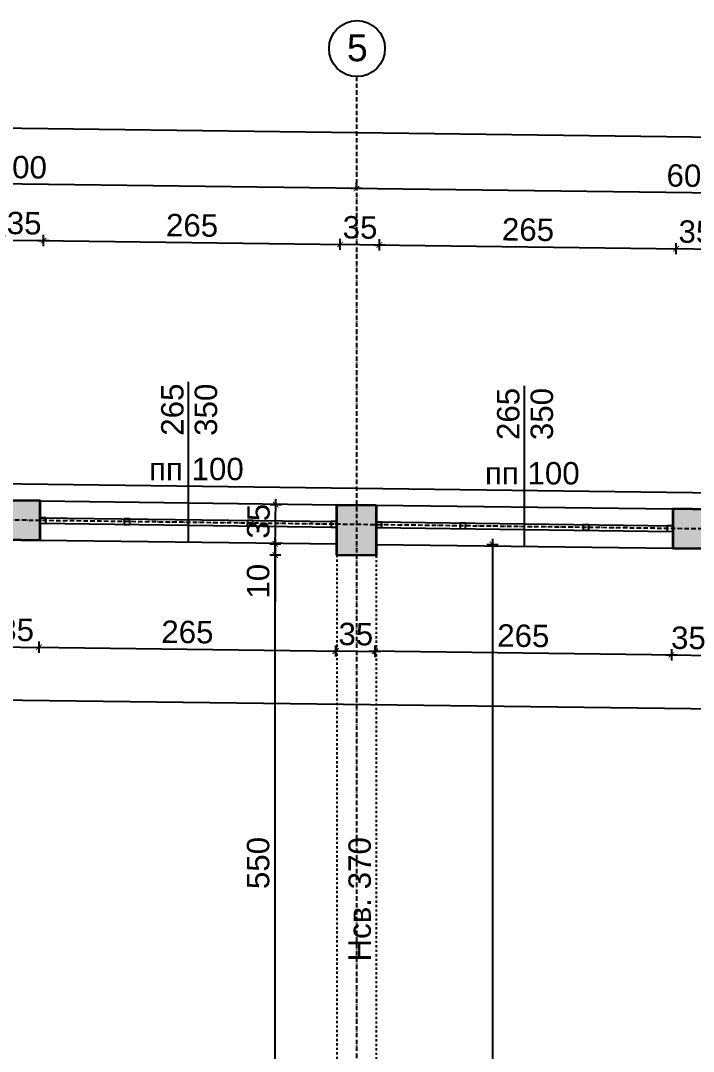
# Model space of a CAD drawing. Header units: inches. Extents: x -72385 to 39588, y -6525 to 66685.
# Drawn here: x -49885 to -49284, y 2605 to 3525 of the extents above; entities that cross this region are included whole.
import ezdxf

# ---------------------------------------------------------------- set-up
doc = ezdxf.new("R2010")
doc.units = ezdxf.units.IN
doc.header["$MEASUREMENT"] = 0
doc.linetypes.add('DashDot', pattern=[0.6, 0.4, -0.1, 0, -0.1])
doc.linetypes.add('Hidden', pattern=[0.4, 0.2, -0.2])
for name, color, linetype, lineweight in [('Изгледни линии', 253, 'Continuous', 25), ('Надписи Hсв', 252, 'Continuous', 25), ('Надписи коти външни', 252, 'Continuous', 25), ('Надписи коти вътрешни', 252, 'Continuous', 25), ('Надписи Оси', 252, 'Continuous', 25), ('Надписи прозорци', 252, 'Continuous', 25), ('Оси', 252, 'DashDot', 25), ('Прозорци', 251, 'Continuous', 25), ('Пунктир', 253, 'Hidden', 25), ('Разрезни линии', 7, 'Continuous', 35), ('Щрих стени', 254, 'Continuous', 25)]:
    doc.layers.add(name, color=color, linetype=linetype, lineweight=lineweight)
doc.styles.add('Arial Regular', font='arial.ttf')
doc.styles.get("Standard").update_dxf_attribs({"font": 'arial.ttf'})
doc.dimstyles.new('Annotative', dxfattribs={"dimscale": 0, "dimtxt": 20, "dimasz": 5, "dimexe": 5, "dimexo": 5, "dimgap": 5, "dimtad": 1, "dimdec": 0, "dimzin": 0, "dimdsep": 46, "dimtxsty": 'Standard', "dimblk": 'ARCHTICK', "dimcen": 5, "dimdle": 5, "dimadec": 0, "dimazin": 0, "dimtfac": 1, "dimtdec": 0, "dimtofl": 0, "dimtmove": 0, "dimatfit": 3, "dimldrblk": 'ARCHTICK', "dimfxl": 5, "dimfxlon": 1, "dimtolj": 1, "dimtzin": 0, "dimarcsym": 1})

# ---------------------------------------------------------------- blocks, each defined once
blk = doc.blocks.new('_ArchTick')
at = {"color": 0, "linetype": 'ByBlock', "const_width": 0.15}
blk.add_lwpolyline([(-0.5, -0.5), (0.5, 0.5)], dxfattribs=at)
blk = doc.blocks.new('*D1960')
at = {"layer": 'Defpoints', "color": 0, "ltscale": 50, "transparency": 16777216}
for p in [(-49657.39, 3047.92), (-49602.15, 3047.92), (-49602.34, 2497.88)]:
    blk.add_point(p, dxfattribs=at)
at = {"layer": 'Надписи коти вътрешни', "color": 0, "lineweight": -2, "ltscale": 50, "transparency": 16777216}
for p, q in [((-49652.39, 3047.92), (-49662.39, 3047.92)), ((-49657.39, 2492.88), (-49657.39, 3052.92)), ((-49652.39, 2497.88), (-49662.39, 2497.88))]:
    blk.add_line(p, q, dxfattribs=at)
at = {"layer": 'Надписи коти вътрешни', "color": 0, "lineweight": -2, "ltscale": 50, "transparency": 16777216, "xscale": 5, "yscale": 5, "zscale": 5}
for p, rotation in [((-49657.39, 3047.92), 90), ((-49657.39, 2497.88), 270)]:
    blk.add_blockref('_ArchTick', p, dxfattribs=dict(at, rotation=rotation))
at = {"layer": 'Надписи коти вътрешни', "color": 0, "ltscale": 50, "transparency": 16777216, "insert": (-49672.61, 2772.9), "char_height": 20, "attachment_point": 5, "rotation": 90}
blk.add_mtext('\\A1;550', dxfattribs=at)
blk = doc.blocks.new('*D7930')
at = {"layer": 'Defpoints', "color": 0, "ltscale": 50, "transparency": 16777216}
for p in [(-49602.34, 3057.92), (-49657.39, 3047.92), (-49602.15, 3047.92)]:
    blk.add_point(p, dxfattribs=at)
at = {"layer": 'Надписи коти вътрешни', "color": 0, "lineweight": -2, "ltscale": 50, "transparency": 16777216}
for p, q in [((-49652.39, 3057.92), (-49662.39, 3057.92)), ((-49657.39, 3062.92), (-49657.39, 3047.92)), ((-49652.39, 3047.92), (-49662.39, 3047.92)), ((-49657.39, 3047.92), (-49657.39, 3006.22))]:
    blk.add_line(p, q, dxfattribs=at)
at = {"layer": 'Надписи коти вътрешни', "color": 0, "lineweight": -2, "ltscale": 50, "transparency": 16777216, "xscale": 5, "yscale": 5, "zscale": 5}
for p, rotation in [((-49657.39, 3057.92), 90), ((-49657.39, 3047.92), 270)]:
    blk.add_blockref('_ArchTick', p, dxfattribs=dict(at, rotation=rotation))
at = {"layer": 'Надписи коти вътрешни', "color": 0, "ltscale": 50, "transparency": 16777216, "insert": (-49672.61, 3024.57), "char_height": 20, "attachment_point": 5, "rotation": 90}
blk.add_mtext('\\A1;10', dxfattribs=at)
blk = doc.blocks.new('*D1963')
at = {"layer": 'Defpoints', "color": 0, "ltscale": 50, "transparency": 16777216}
for p in [(-49567.34, 3057.48), (-49567.34, 1292.33), (-49463.39, 1292.33)]:
    blk.add_point(p, dxfattribs=at)
at = {"layer": 'Надписи коти вътрешни', "color": 0, "lineweight": -2, "ltscale": 50, "transparency": 16777216}
for p, q in [((-49468.39, 3057.48), (-49458.39, 3057.48)), ((-49463.39, 3062.48), (-49463.39, 1287.33)), ((-49468.39, 1292.33), (-49458.39, 1292.33))]:
    blk.add_line(p, q, dxfattribs=at)
at = {"layer": 'Надписи коти вътрешни', "color": 0, "lineweight": -2, "ltscale": 50, "transparency": 16777216, "xscale": 5, "yscale": 5, "zscale": 5}
for p, rotation in [((-49463.39, 3057.48), 90), ((-49463.39, 1292.33), 270)]:
    blk.add_blockref('_ArchTick', p, dxfattribs=dict(at, rotation=rotation))
at = {"layer": 'Надписи коти вътрешни', "color": 0, "ltscale": 50, "transparency": 16777216, "insert": (-49478.61, 2174.91), "char_height": 20, "attachment_point": 5, "rotation": 90}
blk.add_mtext('\\A1;1765', dxfattribs=at)
blk = doc.blocks.new('*D1964')
at = {"layer": 'Defpoints', "color": 0, "ltscale": 50, "transparency": 16777216}
for p in [(-50187.21, 3065.37), (-47202.34, 3027.37), (-47204.16, 2884.3)]:
    blk.add_point(p, dxfattribs=at)
at = {"layer": 'Надписи коти вътрешни', "color": 0, "lineweight": -2, "ltscale": 50, "transparency": 16777216}
for p, q in [((-50194.03, 2922.36), (-47199.16, 2884.24)), ((-50188.97, 2927.3), (-50189.1, 2917.3)), ((-47204.1, 2889.3), (-47204.22, 2879.3))]:
    blk.add_line(p, q, dxfattribs=at)
at = {"layer": 'Надписи коти вътрешни', "color": 0, "lineweight": -2, "ltscale": 50, "transparency": 16777216, "xscale": 5, "yscale": 5, "zscale": 5}
for p, rotation in [((-50189.03, 2922.3), 179.2706286525472), ((-47204.16, 2884.3), 359.2706286525473)]:
    blk.add_blockref('_ArchTick', p, dxfattribs=dict(at, rotation=rotation))
at = {"layer": 'Надписи коти вътрешни', "color": 0, "ltscale": 50, "transparency": 16777216, "insert": (-48696.4, 2918.51), "char_height": 20, "attachment_point": 5, "rotation": 359.27063}
blk.add_mtext('\\A1;2985', dxfattribs=at)
blk = doc.blocks.new('*D2000')
at = {"layer": 'Defpoints', "color": 0, "ltscale": 50, "transparency": 16777216}
for p in [(-49902.34, 3061.74), (-49867.34, 3061.3), (-49868.56, 2965.59)]:
    blk.add_point(p, dxfattribs=at)
at = {"layer": 'Надписи коти вътрешни', "color": 0, "lineweight": -2, "ltscale": 50, "transparency": 16777216}
for p, q in [((-49908.56, 2966.1), (-49863.56, 2965.52)), ((-49903.49, 2971.03), (-49903.62, 2961.03)), ((-49868.49, 2970.59), (-49868.62, 2960.59))]:
    blk.add_line(p, q, dxfattribs=at)
at = {"layer": 'Надписи коти вътрешни', "color": 0, "lineweight": -2, "ltscale": 50, "transparency": 16777216, "xscale": 5, "yscale": 5, "zscale": 5}
for p, rotation in [((-49903.56, 2966.03), 179.2706286525581), ((-49868.56, 2965.59), 359.2706286525582)]:
    blk.add_blockref('_ArchTick', p, dxfattribs=dict(at, rotation=rotation))
at = {"layer": 'Надписи коти вътрешни', "color": 0, "ltscale": 50, "transparency": 16777216, "insert": (-49888.36, 2981.06), "char_height": 20, "attachment_point": 5, "rotation": 359.27063}
blk.add_mtext('\\A1;35', dxfattribs=at)
blk = doc.blocks.new('*D2001')
at = {"layer": 'Defpoints', "color": 0, "ltscale": 50, "transparency": 16777216}
for p in [(-49867.34, 3061.3), (-49602.34, 3057.92), (-49603.56, 2962.21)]:
    blk.add_point(p, dxfattribs=at)
at = {"layer": 'Надписи коти вътрешни', "color": 0, "lineweight": -2, "ltscale": 50, "transparency": 16777216}
for p, q in [((-49873.56, 2965.65), (-49598.56, 2962.15)), ((-49868.49, 2970.59), (-49868.62, 2960.59)), ((-49603.49, 2967.21), (-49603.62, 2957.21))]:
    blk.add_line(p, q, dxfattribs=at)
at = {"layer": 'Надписи коти вътрешни', "color": 0, "lineweight": -2, "ltscale": 50, "transparency": 16777216, "xscale": 5, "yscale": 5, "zscale": 5}
for p, rotation in [((-49868.56, 2965.59), 179.270628652547), ((-49603.56, 2962.21), 359.270628652547)]:
    blk.add_blockref('_ArchTick', p, dxfattribs=dict(at, rotation=rotation))
at = {"layer": 'Надписи коти вътрешни', "color": 0, "ltscale": 50, "transparency": 16777216, "insert": (-49735.86, 2979.11), "char_height": 20, "attachment_point": 5, "rotation": 359.27063}
blk.add_mtext('\\A1;265', dxfattribs=at)
blk = doc.blocks.new('*D2002')
at = {"layer": 'Defpoints', "color": 0, "ltscale": 50, "transparency": 16777216}
for p in [(-49602.34, 3022.92), (-49567.34, 3022.47), (-49568.11, 2961.76)]:
    blk.add_point(p, dxfattribs=at)
at = {"layer": 'Надписи коти вътрешни', "color": 0, "lineweight": -2, "ltscale": 50, "transparency": 16777216}
for p, q in [((-49603.05, 2967.21), (-49603.17, 2957.21)), ((-49568.05, 2966.76), (-49568.17, 2956.76)), ((-49608.11, 2962.27), (-49563.11, 2961.7))]:
    blk.add_line(p, q, dxfattribs=at)
at = {"layer": 'Надписи коти вътрешни', "color": 0, "lineweight": -2, "ltscale": 50, "transparency": 16777216, "xscale": 5, "yscale": 5, "zscale": 5}
for p, rotation in [((-49603.11, 2962.21), 179.2706286525403), ((-49568.11, 2961.76), 359.2706286525403)]:
    blk.add_blockref('_ArchTick', p, dxfattribs=dict(at, rotation=rotation))
at = {"layer": 'Надписи коти вътрешни', "color": 0, "ltscale": 50, "transparency": 16777216, "insert": (-49585.42, 2977.2), "char_height": 20, "attachment_point": 5, "rotation": 359.27063}
blk.add_mtext('\\A1;35', dxfattribs=at)
blk = doc.blocks.new('*D2003')
at = {"layer": 'Defpoints', "color": 0, "ltscale": 50, "transparency": 16777216}
for p in [(-49567.34, 3057.92), (-49302.34, 3054.55), (-49303.56, 2958.84)]:
    blk.add_point(p, dxfattribs=at)
at = {"layer": 'Надписи коти вътрешни', "color": 0, "lineweight": -2, "ltscale": 50, "transparency": 16777216}
for p, q in [((-49568.49, 2967.21), (-49568.62, 2957.21)), ((-49573.56, 2962.28), (-49298.56, 2958.78)), ((-49303.49, 2963.84), (-49303.62, 2953.84))]:
    blk.add_line(p, q, dxfattribs=at)
at = {"layer": 'Надписи коти вътрешни', "color": 0, "lineweight": -2, "ltscale": 50, "transparency": 16777216, "xscale": 5, "yscale": 5, "zscale": 5}
for p, rotation in [((-49568.56, 2962.21), 179.270628652547), ((-49303.56, 2958.84), 359.270628652547)]:
    blk.add_blockref('_ArchTick', p, dxfattribs=dict(at, rotation=rotation))
at = {"layer": 'Надписи коти вътрешни', "color": 0, "ltscale": 50, "transparency": 16777216, "insert": (-49435.86, 2975.74), "char_height": 20, "attachment_point": 5, "rotation": 359.27063}
blk.add_mtext('\\A1;265', dxfattribs=at)
blk = doc.blocks.new('*D2004')
at = {"layer": 'Defpoints', "color": 0, "ltscale": 50, "transparency": 16777216}
for p in [(-49302.34, 3054.55), (-49267.34, 3054.1), (-49268.56, 2958.39)]:
    blk.add_point(p, dxfattribs=at)
at = {"layer": 'Надписи коти вътрешни', "color": 0, "lineweight": -2, "ltscale": 50, "transparency": 16777216}
for p, q in [((-49308.56, 2958.9), (-49263.56, 2958.33)), ((-49303.49, 2963.84), (-49303.62, 2953.84)), ((-49268.49, 2963.39), (-49268.62, 2953.39))]:
    blk.add_line(p, q, dxfattribs=at)
at = {"layer": 'Надписи коти вътрешни', "color": 0, "lineweight": -2, "ltscale": 50, "transparency": 16777216, "xscale": 5, "yscale": 5, "zscale": 5}
for p, rotation in [((-49303.56, 2958.84), 179.2706286525581), ((-49268.56, 2958.39), 359.2706286525582)]:
    blk.add_blockref('_ArchTick', p, dxfattribs=dict(at, rotation=rotation))
at = {"layer": 'Надписи коти вътрешни', "color": 0, "ltscale": 50, "transparency": 16777216, "insert": (-49288.36, 2973.86), "char_height": 20, "attachment_point": 5, "rotation": 359.27063}
blk.add_mtext('\\A1;35', dxfattribs=at)
blk = doc.blocks.new('*D6291')
at = {"layer": 'Defpoints', "color": 0, "ltscale": 50, "transparency": 16777216}
for p in [(-49864.38, 3328.78), (-49902.34, 3096.74), (-49867.34, 3096.3)]:
    blk.add_point(p, dxfattribs=at)
at = {"layer": 'Надписи коти външни', "color": 0, "lineweight": -2, "ltscale": 50, "transparency": 16777216}
for p, q in [((-49899.44, 3324.23), (-49899.31, 3334.23)), ((-49864.44, 3323.78), (-49864.31, 3333.78)), ((-49904.38, 3329.29), (-49859.38, 3328.72))]:
    blk.add_line(p, q, dxfattribs=at)
at = {"layer": 'Надписи коти външни', "color": 0, "lineweight": -2, "ltscale": 50, "transparency": 16777216, "xscale": 5, "yscale": 5, "zscale": 5}
for p, rotation in [((-49899.38, 3329.23), 179.2706286525522), ((-49864.38, 3328.78), 359.2706286525522)]:
    blk.add_blockref('_ArchTick', p, dxfattribs=dict(at, rotation=rotation))
at = {"layer": 'Надписи коти външни', "color": 0, "ltscale": 50, "transparency": 16777216, "insert": (-49881.68, 3344.22), "char_height": 20, "attachment_point": 5, "rotation": 359.27063}
blk.add_mtext('\\A1;35', dxfattribs=at)
blk = doc.blocks.new('*D6292')
at = {"layer": 'Defpoints', "color": 0, "ltscale": 50, "transparency": 16777216}
for p in [(-49599.38, 3325.41), (-49867.34, 3096.3), (-49602.34, 3092.93)]:
    blk.add_point(p, dxfattribs=at)
at = {"layer": 'Надписи коти външни', "color": 0, "lineweight": -2, "ltscale": 50, "transparency": 16777216}
for p, q in [((-49864.44, 3323.78), (-49864.31, 3333.78)), ((-49869.38, 3328.84), (-49594.38, 3325.34)), ((-49599.44, 3320.41), (-49599.31, 3330.41))]:
    blk.add_line(p, q, dxfattribs=at)
at = {"layer": 'Надписи коти външни', "color": 0, "lineweight": -2, "ltscale": 50, "transparency": 16777216, "xscale": 5, "yscale": 5, "zscale": 5}
for p, rotation in [((-49864.38, 3328.78), 179.270628652547), ((-49599.38, 3325.41), 359.270628652547)]:
    blk.add_blockref('_ArchTick', p, dxfattribs=dict(at, rotation=rotation))
at = {"layer": 'Надписи коти външни', "color": 0, "ltscale": 50, "transparency": 16777216, "insert": (-49731.68, 3342.3), "char_height": 20, "attachment_point": 5, "rotation": 359.27063}
blk.add_mtext('\\A1;265', dxfattribs=at)
blk = doc.blocks.new('*D6293')
at = {"layer": 'Defpoints', "color": 0, "ltscale": 50, "transparency": 16777216}
for p in [(-49564.38, 3324.96), (-49602.34, 3092.93), (-49567.34, 3092.48)]:
    blk.add_point(p, dxfattribs=at)
at = {"layer": 'Надписи коти външни', "color": 0, "lineweight": -2, "ltscale": 50, "transparency": 16777216}
for p, q in [((-49604.38, 3325.47), (-49559.38, 3324.9)), ((-49599.44, 3320.41), (-49599.31, 3330.41)), ((-49564.44, 3319.96), (-49564.31, 3329.96))]:
    blk.add_line(p, q, dxfattribs=at)
at = {"layer": 'Надписи коти външни', "color": 0, "lineweight": -2, "ltscale": 50, "transparency": 16777216, "xscale": 5, "yscale": 5, "zscale": 5}
for p, rotation in [((-49599.38, 3325.41), 179.2706286525284), ((-49564.38, 3324.96), 359.2706286525284)]:
    blk.add_blockref('_ArchTick', p, dxfattribs=dict(at, rotation=rotation))
at = {"layer": 'Надписи коти външни', "color": 0, "ltscale": 50, "transparency": 16777216, "insert": (-49581.68, 3340.4), "char_height": 20, "attachment_point": 5, "rotation": 359.27063}
blk.add_mtext('\\A1;35', dxfattribs=at)
blk = doc.blocks.new('*D6294')
at = {"layer": 'Defpoints', "color": 0, "ltscale": 50, "transparency": 16777216}
for p in [(-49299.38, 3321.59), (-49567.34, 3092.48), (-49302.34, 3089.11)]:
    blk.add_point(p, dxfattribs=at)
at = {"layer": 'Надписи коти външни', "color": 0, "lineweight": -2, "ltscale": 50, "transparency": 16777216}
for p, q in [((-49569.38, 3325.02), (-49294.38, 3321.52)), ((-49564.44, 3319.96), (-49564.31, 3329.96)), ((-49299.44, 3316.59), (-49299.31, 3326.59))]:
    blk.add_line(p, q, dxfattribs=at)
at = {"layer": 'Надписи коти външни', "color": 0, "lineweight": -2, "ltscale": 50, "transparency": 16777216, "xscale": 5, "yscale": 5, "zscale": 5}
for p, rotation in [((-49564.38, 3324.96), 179.2706286525486), ((-49299.38, 3321.59), 359.2706286525486)]:
    blk.add_blockref('_ArchTick', p, dxfattribs=dict(at, rotation=rotation))
at = {"layer": 'Надписи коти външни', "color": 0, "ltscale": 50, "transparency": 16777216, "insert": (-49431.68, 3338.48), "char_height": 20, "attachment_point": 5, "rotation": 359.27063}
blk.add_mtext('\\A1;265', dxfattribs=at)
blk = doc.blocks.new('*D6295')
at = {"layer": 'Defpoints', "color": 0, "ltscale": 50, "transparency": 16777216}
for p in [(-49264.38, 3321.14), (-49302.34, 3089.11), (-49267.34, 3088.66)]:
    blk.add_point(p, dxfattribs=at)
at = {"layer": 'Надписи коти външни', "color": 0, "lineweight": -2, "ltscale": 50, "transparency": 16777216}
for p, q in [((-49299.44, 3316.59), (-49299.31, 3326.59)), ((-49264.44, 3316.14), (-49264.31, 3326.14)), ((-49304.38, 3321.65), (-49259.38, 3321.08))]:
    blk.add_line(p, q, dxfattribs=at)
at = {"layer": 'Надписи коти външни', "color": 0, "lineweight": -2, "ltscale": 50, "transparency": 16777216, "xscale": 5, "yscale": 5, "zscale": 5}
for p, rotation in [((-49299.38, 3321.59), 179.2706286525403), ((-49264.38, 3321.14), 359.2706286525403)]:
    blk.add_blockref('_ArchTick', p, dxfattribs=dict(at, rotation=rotation))
at = {"layer": 'Надписи коти външни', "color": 0, "ltscale": 50, "transparency": 16777216, "insert": (-49281.68, 3336.58), "char_height": 20, "attachment_point": 5, "rotation": 359.27063}
blk.add_mtext('\\A1;35', dxfattribs=at)
blk = doc.blocks.new('*D6449')
at = {"layer": 'Defpoints', "color": 0, "ltscale": 50, "transparency": 16777216}
for p in [(-49584.84, 3375.23), (-49584.84, 3375.23), (-48984.84, 3367.59)]:
    blk.add_point(p, dxfattribs=at)
at = {"layer": 'Надписи коти външни', "color": 0, "lineweight": -2, "ltscale": 50, "transparency": 16777216}
for p, q in [((-49584.84, 3375.23), (-49584.77, 3380.23)), ((-48979.84, 3367.52), (-49589.84, 3375.29)), ((-48984.84, 3367.59), (-48984.77, 3372.59))]:
    blk.add_line(p, q, dxfattribs=at)
at = {"layer": 'Надписи коти външни', "color": 0, "lineweight": -2, "ltscale": 50, "transparency": 16777216, "xscale": 5, "yscale": 5, "zscale": 5}
for p, rotation in [((-49584.84, 3375.23), 179.2706286525473), ((-48984.84, 3367.59), 359.2706286525473)]:
    blk.add_blockref('_ArchTick', p, dxfattribs=dict(at, rotation=rotation))
at = {"layer": 'Надписи коти външни', "color": 0, "ltscale": 50, "transparency": 16777216, "insert": (-49284.64, 3386.62), "char_height": 20, "attachment_point": 5, "rotation": 359.27063}
blk.add_mtext('\\A1;600', dxfattribs=at)
blk = doc.blocks.new('*D6450')
at = {"layer": 'Defpoints', "color": 0, "ltscale": 50, "transparency": 16777216}
for p in [(-50184.84, 3382.86), (-50184.84, 3382.86), (-49584.84, 3375.23)]:
    blk.add_point(p, dxfattribs=at)
at = {"layer": 'Надписи коти външни', "color": 0, "lineweight": -2, "ltscale": 50, "transparency": 16777216}
for p, q in [((-50184.84, 3382.86), (-50184.77, 3387.86)), ((-49579.84, 3375.16), (-50189.84, 3382.93)), ((-49584.84, 3375.23), (-49584.77, 3380.23))]:
    blk.add_line(p, q, dxfattribs=at)
at = {"layer": 'Надписи коти външни', "color": 0, "lineweight": -2, "ltscale": 50, "transparency": 16777216, "xscale": 5, "yscale": 5, "zscale": 5}
for p, rotation in [((-50184.84, 3382.86), 179.270628652547), ((-49584.84, 3375.23), 359.2706286525469)]:
    blk.add_blockref('_ArchTick', p, dxfattribs=dict(at, rotation=rotation))
at = {"layer": 'Надписи коти външни', "color": 0, "ltscale": 50, "transparency": 16777216, "insert": (-49884.64, 3394.26), "char_height": 20, "attachment_point": 5, "rotation": 359.27063}
blk.add_mtext('\\A1;600', dxfattribs=at)
blk = doc.blocks.new('*D6454')
at = {"layer": 'Defpoints', "color": 0, "ltscale": 50, "transparency": 16777216}
for p in [(-40218.1, 3305.99), (-52317.34, 3127.49), (-40222.34, 2973.51)]:
    blk.add_point(p, dxfattribs=at)
at = {"layer": 'Надписи коти външни', "color": 0, "lineweight": -2, "ltscale": 50, "transparency": 16777216}
for p, q in [((-52313.17, 3454.96), (-52313.04, 3464.96)), ((-52318.1, 3460.03), (-40213.11, 3305.92)), ((-40218.17, 3300.99), (-40218.04, 3310.99))]:
    blk.add_line(p, q, dxfattribs=at)
at = {"layer": 'Надписи коти външни', "color": 0, "lineweight": -2, "ltscale": 50, "transparency": 16777216, "xscale": 5, "yscale": 5, "zscale": 5}
for p, rotation in [((-52313.1, 3459.96), 179.2706286525472), ((-40218.1, 3305.99), 359.2706286525473)]:
    blk.add_blockref('_ArchTick', p, dxfattribs=dict(at, rotation=rotation))
at = {"layer": 'Надписи коти външни', "color": 0, "ltscale": 50, "transparency": 16777216, "insert": (-46265.41, 3398.18), "char_height": 20, "attachment_point": 5, "rotation": 359.27063}
blk.add_mtext('\\A1;12095', dxfattribs=at)
blk = doc.blocks.new('*D7929')
at = {"layer": 'Defpoints', "color": 0, "ltscale": 10, "transparency": 16777216}
for p in [(-49680.05, 3093.21), (-49656.95, 3092.92), (-49680.49, 3058.22)]:
    blk.add_point(p, dxfattribs=at)
at = {"layer": 'Надписи коти вътрешни', "color": 0, "lineweight": -2, "ltscale": 10, "transparency": 16777216}
for p, q in [((-49657.46, 3052.92), (-49656.89, 3097.92)), ((-49661.95, 3092.98), (-49651.95, 3092.86)), ((-49662.39, 3057.99), (-49652.4, 3057.86))]:
    blk.add_line(p, q, dxfattribs=at)
at = {"layer": 'Надписи коти вътрешни', "color": 0, "lineweight": -2, "ltscale": 10, "transparency": 16777216, "xscale": 5, "yscale": 5, "zscale": 5}
for p, rotation in [((-49656.95, 3092.92), 89.27062865254527), ((-49657.39, 3057.92), 269.2706286525453)]:
    blk.add_blockref('_ArchTick', p, dxfattribs=dict(at, rotation=rotation))
at = {"layer": 'Надписи коти вътрешни', "color": 0, "ltscale": 10, "transparency": 16777216, "insert": (-49672.36, 3078.16), "char_height": 20, "attachment_point": 5, "rotation": 89.27063}
blk.add_mtext('\\A1;35', dxfattribs=at)

msp = doc.modelspace()

# ---------------------------------------------------------------- hatches: boundary and pattern name
at = {"layer": 'Щрих стени', "ltscale": 10}
h = msp.add_hatch(color=256, dxfattribs=at)
h.dxf.hatch_style = 1
h.paths.add_polyline_path([(-49867.34, 3096.3), (-49902.34, 3096.74), (-49902.34, 3061.74), (-49867.34, 3061.3)])
h.paths.add_polyline_path([(-49567.34, 3092.48), (-49602.34, 3092.93), (-49602.34, 3047.92), (-49567.34, 3047.48)])
h.paths.add_polyline_path([(-49267.34, 3088.66), (-49302.34, 3089.11), (-49302.34, 3054.1), (-49267.34, 3053.66)])
h.paths.add_polyline_path([(-48967.34, 3084.84), (-49002.34, 3085.29), (-49002.34, 3040.28), (-48967.34, 3039.84)])
h.paths.add_polyline_path([(-48667.34, 3081.02), (-48702.34, 3081.47), (-48702.34, 3046.47), (-48667.34, 3046.02)])
h.paths.add_polyline_path([(-48367.34, 3077.2), (-48402.34, 3077.65), (-48402.34, 3032.65), (-48367.34, 3032.2)])
h.paths.add_polyline_path([(-48067.34, 3073.38), (-48102.34, 3073.83), (-48102.34, 3038.83), (-48067.34, 3038.38)])
h.paths.add_polyline_path([(-47767.34, 3069.57), (-47802.34, 3070.01), (-47802.34, 3025.01), (-47767.34, 3024.56)])
h.paths.add_polyline_path([(-47467.34, 3065.75), (-47502.34, 3066.19), (-47502.34, 3031.19), (-47467.34, 3030.74)])

# ---------------------------------------------------------------- linework, layer by layer
at = {"layer": 'Изгледни линии', "ltscale": 50}
for p, q in [((-51382.34, 3130.59), (-46572.34, 3069.35)), ((-49867.34, 3096.3), (-49602.34, 3092.93)), ((-49567.34, 3092.48), (-49302.34, 3089.11)), ((-49867.34, 3061.3), (-49602.34, 3057.92)), ((-49567.34, 3057.48), (-49302.34, 3054.1))]:
    msp.add_line(p, q, dxfattribs=at)
at = {"layer": 'Надписи Оси', "ltscale": 50}
msp.add_circle((-49584.4, 3500.23), 25, dxfattribs=at)
at = {"layer": 'Надписи прозорци', "ltscale": 50}
for p, q in [((-49734.84, 3059.61), (-49734.84, 3202.76)), ((-49434.84, 3055.79), (-49434.84, 3198.94))]:
    msp.add_line(p, q, dxfattribs=at)
at = {"layer": 'Оси', "ltscale": 10}
for p, q in [((-49584.84, 3475.23), (-49584.84, 875.02)), ((-39839.84, 2951.14), (-52699.84, 3114.86))]:
    msp.add_line(p, q, dxfattribs=at)
at = {"layer": 'Прозорци', "ltscale": 50}
for p, q in [((-49867.34, 3081.3), (-49602.34, 3077.92)), ((-49867.34, 3076.3), (-49602.34, 3072.92)), ((-49567.34, 3077.48), (-49302.34, 3074.11)), ((-49567.34, 3072.48), (-49302.34, 3069.1))]:
    msp.add_line(p, q, dxfattribs=at)
for points in [[(-49867.34, 3076.3), (-49862.34, 3076.23), (-49862.27, 3081.23), (-49867.27, 3081.3), (-49867.34, 3076.3)], [(-49792.35, 3075.34), (-49787.35, 3075.28), (-49787.29, 3080.28), (-49792.29, 3080.34), (-49792.35, 3075.34)], [(-49682.39, 3073.94), (-49677.39, 3073.88), (-49677.33, 3078.88), (-49682.32, 3078.94), (-49682.39, 3073.94)], [(-49607.4, 3072.99), (-49602.4, 3072.93), (-49602.34, 3077.93), (-49607.34, 3077.99), (-49607.4, 3072.99)], [(-49567.34, 3072.48), (-49562.34, 3072.41), (-49562.27, 3077.41), (-49567.27, 3077.48), (-49567.34, 3072.48)], [(-49492.35, 3071.52), (-49487.35, 3071.46), (-49487.29, 3076.46), (-49492.29, 3076.52), (-49492.35, 3071.52)], [(-49382.39, 3070.12), (-49377.39, 3070.06), (-49377.33, 3075.06), (-49382.32, 3075.12), (-49382.39, 3070.12)], [(-49307.4, 3069.17), (-49302.4, 3069.11), (-49302.34, 3074.11), (-49307.34, 3074.17), (-49307.4, 3069.17)]]:
    msp.add_lwpolyline(points, dxfattribs=at)
at = {"layer": 'Пунктир', "ltscale": 10}
for p, q in [((-49602.34, 3047.92), (-49602.34, 2497.88)), ((-49567.34, 3047.48), (-49567.34, 2497.43))]:
    msp.add_line(p, q, dxfattribs=at)
at = {"layer": 'Разрезни линии', "ltscale": 50}
for p, q in [((-49602.34, 3092.93), (-49567.34, 3092.48)), ((-49602.34, 3047.92), (-49602.34, 3092.93)), ((-49567.34, 3092.48), (-49567.34, 3047.48)), ((-49567.34, 3047.48), (-49602.34, 3047.92))]:
    msp.add_line(p, q, dxfattribs=at)
for points in [[(-49902.34, 3096.74), (-49902.34, 3061.74), (-49867.34, 3061.3), (-49867.34, 3096.3)], [(-49302.34, 3089.11), (-49302.34, 3054.1), (-49267.34, 3053.66), (-49267.34, 3088.66)]]:
    msp.add_lwpolyline(points, close=True, dxfattribs=at)

# ---------------------------------------------------------------- texts
at = {"layer": 'Надписи Hсв', "ltscale": 100, "insert": (-49592.04, 2684.91), "char_height": 20, "width": 180.4891, "attachment_point": 1, "rotation": 90, "style": 'Arial Regular'}
msp.add_mtext('\\pxt8;Hсв. 370', dxfattribs=at)
at = {"layer": 'Надписи Оси', "ltscale": 100, "insert": (-49597.72, 3512.95), "char_height": 24, "width": 27.2128, "attachment_point": 1, "style": 'Arial Regular'}
msp.add_mtext('\\pxqc;5', dxfattribs=at)
at = {"layer": 'Надписи прозорци', "ltscale": 100, "char_height": 20, "width": 180.4891, "attachment_point": 1, "rotation": 90, "style": 'Arial Regular'}
for s, insert in [('265', (-49759.35, 3154.47)), ('350', (-49729.35, 3154.39)), ('265', (-49459.35, 3150.65)), ('350', (-49429.35, 3150.57))]:
    msp.add_mtext(s, dxfattribs=dict(at, insert=insert))
at = {"layer": 'Надписи прозорци', "ltscale": 100, "char_height": 20, "width": 180.4891, "attachment_point": 1, "style": 'Arial Regular'}
for insert in [(-49770.15, 3134.8), (-49470.15, 3130.99)]:
    msp.add_mtext('пп 100', dxfattribs=dict(at, insert=insert))

# ---------------------------------------------------------------- dimensions: what is measured, and where the dimension line sits
at = {"layer": 'Надписи коти външни', "ltscale": 50}
dim = msp.add_aligned_dim(p1=(-52317.34, 3127.49), p2=(-40222.34, 2973.51), distance=332.5, text='12095', dimstyle='Annotative', override={"dimscale": 0, "dimtix": 0, "dimtofl": 0, "dimtmove": 0, "dimatfit": 3}, dxfattribs=at)
dim.commit()
dim.dimension.update_dxf_attribs({"geometry": '*D6454', "text_midpoint": (-46265.41, 3398.18)})
for p1, p2, distance, picture, middle in [((-49584.84, 3375.23), (-50184.84, 3382.86), 0, '*D6450', (-49884.64, 3394.26)), ((-48984.84, 3367.59), (-49584.84, 3375.23), 0, '*D6449', (-49284.64, 3386.62)), ((-49867.34, 3096.3), (-49602.34, 3092.93), 232.5, '*D6292', (-49731.68, 3342.3)), ((-49567.34, 3092.48), (-49302.34, 3089.11), 232.5, '*D6294', (-49431.68, 3338.48))]:
    dim = msp.add_aligned_dim(p1=p1, p2=p2, distance=distance, dimstyle='Annotative', override={"dimscale": 0, "dimtix": 0, "dimtofl": 0, "dimtmove": 0, "dimatfit": 3}, dxfattribs=at)
    dim.commit()
    dim.dimension.update_dxf_attribs({"geometry": picture, "text_midpoint": middle})
for base, p1, p2, picture, middle in [((-49864.38, 3328.78), (-49902.34, 3096.74), (-49867.34, 3096.3), '*D6291', (-49881.88, 3329)), ((-49564.38, 3324.96), (-49602.34, 3092.93), (-49567.34, 3092.48), '*D6293', (-49581.88, 3325.18)), ((-49264.38, 3321.14), (-49302.34, 3089.11), (-49267.34, 3088.66), '*D6295', (-49281.88, 3321.36))]:
    dim = msp.add_linear_dim(base=base, p1=p1, p2=p2, angle=359.27063, dimstyle='Annotative', override={"dimscale": 0, "dimtix": 0, "dimtofl": 0, "dimtmove": 0, "dimatfit": 3}, dxfattribs=at)
    dim.commit()
    dim.dimension.update_dxf_attribs({"geometry": picture, "text_midpoint": middle, "dimtype": 129})
at = {"layer": 'Надписи коти вътрешни', "ltscale": 10}
dim = msp.add_linear_dim(base=(-49656.95, 3092.92), p1=(-49680.49, 3058.22), p2=(-49680.05, 3093.21), angle=89.27063, dimstyle='Annotative', override={"dimscale": 0, "dimtix": 0, "dimtofl": 0, "dimtmove": 0, "dimatfit": 3}, dxfattribs=at)
dim.commit()
dim.dimension.update_dxf_attribs({"geometry": '*D7929', "text_midpoint": (-49657.14, 3077.97), "dimtype": 129})
at = {"layer": 'Надписи коти вътрешни', "ltscale": 50}
for p1, p2, distance, picture, middle in [((-50187.21, 3065.37), (-47202.34, 3027.37), -143.08, '*D1964', (-48696.4, 2918.51)), ((-49867.34, 3061.3), (-49602.34, 3057.92), -95.72, '*D2001', (-49735.86, 2979.11)), ((-49567.34, 3057.92), (-49302.34, 3054.55), -95.72, '*D2003', (-49435.86, 2975.74))]:
    dim = msp.add_aligned_dim(p1=p1, p2=p2, distance=distance, dimstyle='Annotative', override={"dimscale": 0, "dimtix": 0, "dimtofl": 0, "dimtmove": 0, "dimatfit": 3}, dxfattribs=at)
    dim.commit()
    dim.dimension.update_dxf_attribs({"geometry": picture, "text_midpoint": middle})
for base, p1, p2, angle, picture, middle, dimtype in [((-49868.56, 2965.59), (-49902.34, 3061.74), (-49867.34, 3061.3), 359.27063, '*D2000', (-49888.56, 2965.84), 129), ((-49657.39, 3047.92), (-49602.34, 3057.92), (-49602.15, 3047.92), 90, '*D7930', (-49657.39, 3024.57), 128), ((-49268.56, 2958.39), (-49302.34, 3054.55), (-49267.34, 3054.1), 359.27063, '*D2004', (-49288.56, 2958.65), 129), ((-49568.11, 2961.76), (-49602.34, 3022.92), (-49567.34, 3022.47), 359.27063, '*D2002', (-49585.61, 2961.98), 129)]:
    dim = msp.add_linear_dim(base=base, p1=p1, p2=p2, angle=angle, dimstyle='Annotative', override={"dimscale": 0, "dimtix": 0, "dimtofl": 0, "dimtmove": 0, "dimatfit": 3}, dxfattribs=at)
    dim.commit()
    dim.dimension.update_dxf_attribs({"geometry": picture, "text_midpoint": middle, "dimtype": dimtype})
for base, p1, p2, picture, middle in [((-49463.39, 1292.33), (-49567.34, 3057.48), (-49567.34, 1292.33), '*D1963', (-49478.61, 2174.91)), ((-49657.39, 3047.92), (-49602.34, 2497.88), (-49602.15, 3047.92), '*D1960', (-49672.61, 2772.9))]:
    dim = msp.add_linear_dim(base=base, p1=p1, p2=p2, angle=90, dimstyle='Annotative', override={"dimscale": 0, "dimtix": 0, "dimtofl": 0, "dimtmove": 0, "dimatfit": 3}, dxfattribs=at)
    dim.commit()
    dim.dimension.update_dxf_attribs({"geometry": picture, "text_midpoint": middle})

doc.saveas('drawing.dxf')
